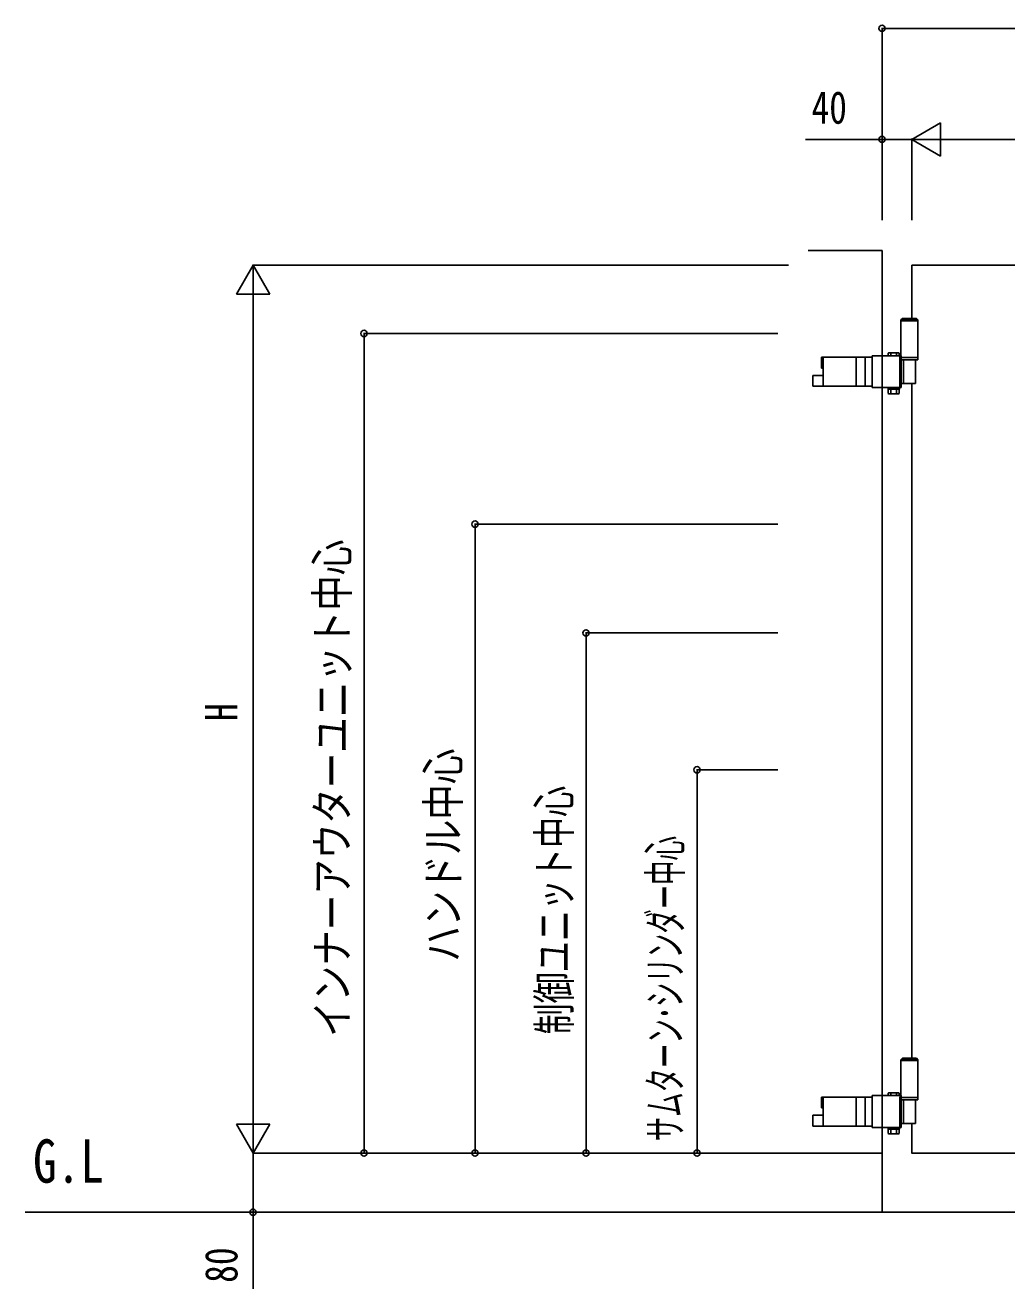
# Model space of a CAD drawing. Units: millimetres, scale not verified. Extents: x -4205 to 4205, y -2970 to 2970.
# Drawn here: x -1663 to -337, y -277 to 1430 of the extents above; entities that cross this region are included whole.
import ezdxf
from ezdxf.enums import TextEntityAlignment as Align

# ---------------------------------------------------------------- set-up
doc = ezdxf.new("R2010")
doc.units = ezdxf.units.MM
doc.header["$LTSCALE"] = 12
for name, color, linetype in [('0-2_USER1', 3, 'Continuous'), ('0-4_YKK_A1', 4, 'Continuous'), ('0-5_YKK_D', 6, 'Continuous')]:
    doc.layers.add(name, color=color, linetype=linetype)
doc.styles.add('ＭＳ ゴシック', font='')
doc.styles.get('ＭＳ ゴシック').set_extended_font_data('MS Gothic')

msp = doc.modelspace()

# ---------------------------------------------------------------- linework, layer by layer
at = {"layer": '0-4_YKK_A1'}
for p, q in [((-604.98, 1126), (-504.98, 1126)), ((-504.98, -174), (-504.98, 1126)), ((-464.98, 1034), (-464.98, 1106)), ((-477.48, 1034), (-479.48, 1032)), ((-479.48, 978), (-479.48, 1032)), ((-479.48, 1032), (-456.48, 1032)), ((-479.48, 1031), (-456.48, 1031)), ((-477.48, 1034), (-458.48, 1034)), ((-458.48, 1034), (-456.48, 1032)), ((-456.48, 1032), (-456.48, 978)), ((-518.47, 981.5), (-586.99, 981.5)), ((-586.99, 967), (-586.99, 981.5)), ((-539.95, 942.5), (-539.95, 981.5)), ((-527.64, 942.5), (-527.64, 981.5)), ((-518.47, 940.45), (-518.47, 983.55)), ((-504.98, 983.55), (-518.47, 983.55)), ((-479.19, 983.55), (-504.98, 983.55)), ((-495.69, 987.55), (-496.7, 986.97)), ((-496.7, 983.55), (-496.7, 986.97)), ((-482.69, 987.55), (-495.69, 987.55)), ((-492.95, 983.55), (-492.95, 986.97)), ((-485.44, 983.55), (-485.44, 986.97)), ((-482.69, 987.55), (-481.69, 986.97)), ((-481.69, 983.55), (-481.69, 986.97)), ((-480.99, 982.05), (-479.19, 982.05)), ((-480.99, 941.95), (-480.99, 982.05)), ((-479.48, 981), (-456.48, 981)), ((-456.48, 978), (-479.48, 978)), ((-479.19, 940.45), (-479.19, 983.55)), ((-479.19, 978), (-464.98, 978)), ((-476.09, 978), (-476.09, 946)), ((-459.63, 978), (-459.63, 946)), ((-598.53, 957), (-584.39, 957)), ((-598.53, 942.5), (-598.53, 957)), ((-586.99, 967), (-584.39, 967)), ((-480.99, 962.5), (-479.19, 962.5)), ((-480.99, 961.5), (-479.19, 961.5)), ((-518.47, 942.5), (-598.53, 942.5)), ((-504.98, 940.45), (-518.47, 940.45)), ((-504.98, 940.45), (-479.19, 940.45)), ((-493.29, 938.45), (-493.29, 940.45)), ((-485.09, 938.45), (-485.09, 940.45)), ((-480.99, 941.95), (-479.19, 941.95)), ((-479.19, 946), (-459.63, 946)), ((-464.98, 34), (-464.98, 946)), ((-496.7, 938.45), (-496.7, 932.53)), ((-481.69, 938.45), (-496.7, 938.45)), ((-495.69, 931.95), (-496.7, 932.53)), ((-482.69, 931.95), (-495.69, 931.95)), ((-492.95, 938.45), (-492.95, 932.53)), ((-485.44, 938.45), (-485.44, 932.53)), ((-482.69, 931.95), (-481.69, 932.53)), ((-481.69, 938.45), (-481.69, 932.53)), ((-477.48, 34), (-479.48, 32)), ((-479.48, -22), (-479.48, 32)), ((-479.48, 32), (-456.48, 32)), ((-479.48, 31), (-456.48, 31)), ((-477.48, 34), (-458.48, 34)), ((-458.48, 34), (-456.48, 32)), ((-456.48, 32), (-456.48, -22)), ((-518.47, -59.55), (-518.47, -16.45)), ((-504.98, -16.45), (-518.47, -16.45)), ((-479.19, -16.45), (-504.98, -16.45)), ((-495.69, -12.45), (-496.7, -13.03)), ((-496.7, -16.45), (-496.7, -13.03)), ((-482.69, -12.45), (-495.69, -12.45)), ((-492.95, -16.45), (-492.95, -13.03)), ((-485.44, -16.45), (-485.44, -13.03)), ((-482.69, -12.45), (-481.69, -13.03)), ((-481.69, -16.45), (-481.69, -13.03)), ((-479.19, -59.55), (-479.19, -16.45)), ((-518.47, -18.5), (-586.99, -18.5)), ((-586.99, -33), (-586.99, -18.5)), ((-586.99, -33), (-584.39, -33)), ((-539.95, -57.5), (-539.95, -18.5)), ((-527.64, -57.5), (-527.64, -18.5)), ((-480.99, -17.95), (-479.19, -17.95)), ((-480.99, -58.05), (-480.99, -17.95)), ((-479.48, -19), (-456.48, -19)), ((-456.48, -22), (-479.48, -22)), ((-479.19, -22), (-464.98, -22)), ((-476.09, -22), (-476.09, -54)), ((-459.63, -22), (-459.63, -54)), ((-598.53, -43), (-584.39, -43)), ((-598.53, -57.5), (-598.53, -43)), ((-480.99, -37.5), (-479.19, -37.5)), ((-480.99, -38.5), (-479.19, -38.5)), ((-518.47, -57.5), (-598.53, -57.5)), ((-504.98, -59.55), (-518.47, -59.55)), ((-504.98, -59.55), (-479.19, -59.55)), ((-496.7, -61.55), (-496.7, -67.47)), ((-481.69, -61.55), (-496.7, -61.55)), ((-495.69, -68.05), (-496.7, -67.47)), ((-482.69, -68.05), (-495.69, -68.05)), ((-493.29, -61.55), (-493.29, -59.55)), ((-492.95, -61.55), (-492.95, -67.47)), ((-485.44, -61.55), (-485.44, -67.47)), ((-485.09, -61.55), (-485.09, -59.55)), ((-482.69, -68.05), (-481.69, -67.47)), ((-481.69, -61.55), (-481.69, -67.47)), ((-480.99, -58.05), (-479.19, -58.05)), ((-479.19, -54), (-459.63, -54)), ((-1662.86, -174), (933.63, -174))]:
    msp.add_line(p, q, dxfattribs=at)
for points in [[(-464.98, 1106), (-64.98, 1106), (-64.98, -94), (-464.98, -94), (-464.98, -54)], [(-584.39, 942.5), (-584.39, 967), (-584.39, 981.5)], [(-584.39, -57.5), (-584.39, -33), (-584.39, -18.5)]]:
    msp.add_lwpolyline(points, dxfattribs=at)
for points in [[(-481.49, 940.45), (-496.89, 940.45), (-496.89, 938.45), (-481.49, 938.45)], [(-481.49, -59.55), (-496.89, -59.55), (-496.89, -61.55), (-481.49, -61.55)]]:
    msp.add_lwpolyline(points, close=True, dxfattribs=at)
for centre, radius, start, end in [((-494.82, 984.23), 3.32, 55.61575, 124.38425), ((-489.19, 975.13), 12.42, 72.41205, 107.58795), ((-483.56, 984.23), 3.32, 55.61575, 124.38425), ((-494.82, 935.27), 3.32, 235.61575, 304.38425), ((-489.19, 944.37), 12.42, 252.41205, 287.58795), ((-483.56, 935.27), 3.32, 235.61575, 304.38425), ((-494.82, -15.77), 3.32, 55.61575, 124.38425), ((-489.19, -24.87), 12.42, 72.41205, 107.58795), ((-483.56, -15.77), 3.32, 55.61575, 124.38425), ((-494.82, -64.73), 3.32, 235.61575, 304.38425), ((-489.19, -55.63), 12.42, 252.41205, 287.58795), ((-483.56, -64.73), 3.32, 235.61575, 304.38425)]:
    msp.add_arc(centre, radius, start, end, dxfattribs=at)
at = {"layer": '0-5_YKK_D'}
for p, q in [((-504.98, 1166.96), (-504.98, 1427)), ((-504.98, 1426), (781.02, 1426)), ((-464.98, 1276), (-426.01, 1298.5)), ((-426.01, 1253.5), (-426.01, 1298.5)), ((-504.98, 1166.96), (-504.98, 1277)), ((-464.98, 1166.96), (-464.98, 1277)), ((-464.98, 1166.96), (-464.98, 1277)), ((-464.98, 1276), (-426.01, 1253.5)), ((-464.98, 1276), (-387.04, 1276)), ((-109.98, 1276), (-419.98, 1276)), ((-1354.98, 1106), (-1377.48, 1067.03)), ((-631.36, 1106), (-1355.98, 1106)), ((-1354.98, 1106), (-1332.48, 1067.03)), ((-1354.98, 1106), (-1354.98, 1028.06)), ((-1377.48, 1067.03), (-1332.48, 1067.03)), ((-1354.98, 1061), (-1354.98, -49)), ((-645.98, 1013.7), (-1205.98, 1013.7)), ((-1204.98, -94), (-1204.98, 1013.7)), ((-645.98, 756), (-1055.98, 756)), ((-1054.98, 756), (-1054.98, -94)), ((-645.98, 609), (-905.98, 609)), ((-904.98, -94), (-904.98, 609)), ((-645.98, 424), (-755.98, 424)), ((-754.98, 424), (-754.98, -94)), ((-1354.98, -94), (-1354.98, -16.06)), ((-1354.98, -94), (-1377.48, -55.03)), ((-1332.48, -55.03), (-1377.48, -55.03)), ((-1354.98, -94), (-1332.48, -55.03)), ((-631.36, -94), (-1355.98, -94)), ((-631.36, -94), (-1355.98, -94)), ((-505.98, -94), (-1205.98, -94)), ((-505.98, -94), (-1055.98, -94)), ((-505.98, -94), (-905.98, -94)), ((-505.98, -94), (-755.98, -94))]:
    msp.add_line(p, q, dxfattribs=at)
for points in [[(-464.98, 1276), (-504.98, 1276), (-608.38, 1276)], [(-1354.98, -94), (-1354.98, -174), (-1354.98, -277.4)]]:
    msp.add_lwpolyline(points, dxfattribs=at)
for centre in [(-504.98, 1426), (-504.98, 1276), (-1204.98, 1013.7), (-1054.98, 756), (-904.98, 609), (-754.98, 424), (-1204.98, -94), (-1054.98, -94), (-904.98, -94), (-754.98, -94), (-1354.98, -174)]:
    msp.add_circle(centre, 4.25, dxfattribs=at)

# ---------------------------------------------------------------- texts
at = {"layer": '0-2_USER1', "style": 'ＭＳ ゴシック', "width": 0.8}
msp.add_text('G.L', height=58.65, dxfattribs=at).set_placement((-1652.33, -151.72), align=Align.BOTTOM_LEFT)
at = {"layer": '0-5_YKK_D', "style": 'ＭＳ ゴシック', "width": 0.8}
msp.add_text('40', height=43.99, dxfattribs=at).set_placement((-600.38, 1284), align=Align.BOTTOM_LEFT)
at = {"layer": '0-5_YKK_D', "style": 'ＭＳ ゴシック'}
for s, width, p in [('インナーアウターユニット中心', 0.8, (-1212.98, 63.05)), ('H', 0.8, (-1362.98, 490)), ('ハンドル中心', 0.8, (-1062.98, 164.6)), ('制御ユニット中心', 0.7, (-912.98, 66.25)), ('サムターン･シリンダー中心', 0.55, (-762.98, -78.1)), ('80', 0.8, (-1362.98, -269.4))]:
    msp.add_text(s, height=43.99, rotation=90, dxfattribs=dict(at, width=width)).set_placement(p, align=Align.BOTTOM_LEFT)

doc.saveas('drawing.dxf')
